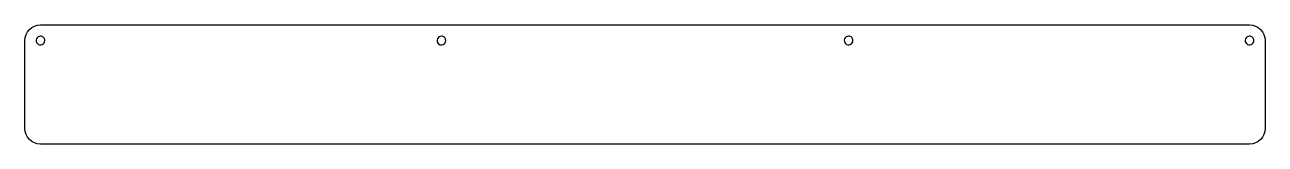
# Model space of a CAD drawing. Extents: x 14 to 329, y 121 to 151.
import ezdxf

# ---------------------------------------------------------------- set-up
doc = ezdxf.new("R2010")
doc.units = 0
doc.layers.add('WindowSmall', color=7, linetype='CONTINUOUS')

msp = doc.modelspace()

# ---------------------------------------------------------------- linework, layer by layer
at = {"layer": 'WindowSmall', "color": 7}
for points in [[(18.25625, 150.812513), (324.64375, 150.8125)], [(14.287494, 124.618755), (14.287494, 146.843756)], [(328.6125, 146.84375), (328.6125, 124.61875)], [(324.64375, 120.649993), (18.25625, 120.649998)]]:
    msp.add_lwpolyline(points, dxfattribs=at)
for points in [[(18.25625, 147.94375)], [(119.85625, 147.94375)], [(223.04375, 147.94375)], [(324.64375, 147.94375)]]:
    msp.add_lwpolyline(points, close=True, dxfattribs=at)
for points in [[(14.287494, 146.843756), (14.2875, 149.035643), (16.06437, 150.812513), (18.25625, 150.812513)], [(18.25625, 147.94375), (17.811342, 147.94375), (17.410242, 147.675744), (17.239983, 147.264702)], [(19.034067, 147.621568), (18.827777, 147.827858), (18.547988, 147.94375), (18.25625, 147.94375)], [(119.85625, 147.94375), (119.411342, 147.94375), (119.010242, 147.675744), (118.839983, 147.264702)], [(120.634067, 147.621568), (120.427777, 147.827858), (120.147988, 147.94375), (119.85625, 147.94375)], [(223.04375, 147.94375), (222.598842, 147.94375), (222.197742, 147.675744), (222.027483, 147.264702)], [(223.821567, 147.621568), (223.615277, 147.827858), (223.335488, 147.94375), (223.04375, 147.94375)], [(324.64375, 147.94375), (324.198842, 147.94375), (323.797742, 147.675744), (323.627483, 147.264702)], [(324.64375, 150.8125), (326.835638, 150.8125), (328.6125, 149.03563), (328.6125, 146.84375)], [(325.421567, 147.621568), (325.215277, 147.827858), (324.935488, 147.94375), (324.64375, 147.94375)], [(17.239983, 147.264702), (17.069723, 146.85366), (17.163835, 146.38053), (17.478433, 146.065933)], [(17.478433, 146.065933), (17.79303, 145.751335), (18.26616, 145.657224), (18.677202, 145.827483)], [(18.677202, 145.827483), (19.088244, 145.997742), (19.35625, 146.398842), (19.35625, 146.84375)], [(19.35625, 146.84375), (19.35625, 147.135488), (19.240357, 147.415278), (19.034067, 147.621568)], [(118.839983, 147.264702), (118.669723, 146.85366), (118.763835, 146.38053), (119.078433, 146.065933)], [(119.078433, 146.065933), (119.39303, 145.751335), (119.86616, 145.657224), (120.277202, 145.827483)], [(120.277202, 145.827483), (120.688244, 145.997742), (120.95625, 146.398842), (120.95625, 146.84375)], [(120.95625, 146.84375), (120.95625, 147.135488), (120.840357, 147.415278), (120.634067, 147.621568)], [(222.027483, 147.264702), (221.857223, 146.85366), (221.951335, 146.38053), (222.265933, 146.065933)], [(222.265933, 146.065933), (222.58053, 145.751335), (223.05366, 145.657224), (223.464702, 145.827483)], [(223.464702, 145.827483), (223.875744, 145.997742), (224.14375, 146.398842), (224.14375, 146.84375)], [(224.14375, 146.84375), (224.14375, 147.135488), (224.027857, 147.415278), (223.821567, 147.621568)], [(323.627483, 147.264702), (323.457223, 146.85366), (323.551335, 146.38053), (323.865933, 146.065933)], [(323.865933, 146.065933), (324.18053, 145.751335), (324.65366, 145.657224), (325.064702, 145.827483)], [(325.064702, 145.827483), (325.475744, 145.997742), (325.74375, 146.398842), (325.74375, 146.84375)], [(325.74375, 146.84375), (325.74375, 147.135488), (325.627857, 147.415278), (325.421567, 147.621568)], [(18.25625, 120.649998), (16.064364, 120.650001), (14.287488, 122.426876), (14.287494, 124.618755)], [(328.6125, 124.61875), (328.6125, 122.426868), (326.835638, 120.649996), (324.64375, 120.649993)]]:
    msp.add_open_spline(points, degree=3, dxfattribs=at)

doc.saveas('drawing.dxf')
